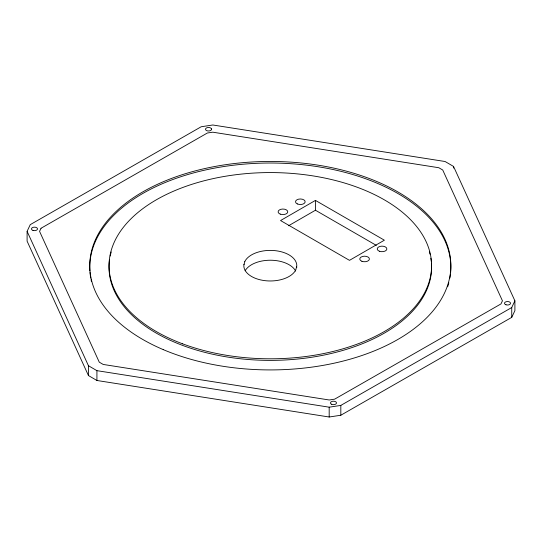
<?xml version="1.0" encoding="UTF-8"?>
<svg xmlns="http://www.w3.org/2000/svg" width="542" height="542" viewBox="0 0 542 542"><rect width="100%" height="100%" fill="white"/><g stroke="black" fill="none" stroke-linecap="round" stroke-linejoin="round"><path stroke-width="0.81" d="M27.1 231.339L30.264 224.632L201.177 126.76L212.816 124.992L445.077 161.509L453.552 166.448L514.9 300.837L514.9 310.661L511.736 317.368L340.823 415.24L329.184 417.008L96.923 380.491L88.448 375.552L27.1 241.163L27.1 231.339L88.448 365.728L88.448 375.552M511.736 317.368L511.736 307.538L514.9 300.837M315.444 200.405L280.553 220.547L349.488 260.35L384.38 240.201L315.444 200.405L315.444 210.228L376.317 245.377M288.547 225.763L315.444 210.228M88.448 365.728L96.923 370.66L329.184 407.184L340.823 405.409L511.736 307.538M243.697 264.3L244.13 264.32M296.488 267.043L296.921 267.07M453.552 166.448L453.552 168.081M340.823 405.409L340.823 415.24M329.184 407.184L329.184 417.008M96.923 370.66L96.923 380.491M245.126 270.783A26.477 15.284 0 0 1 270.553 260.228A26.477 15.284 0 0 1 295.641 271.054M450.47 274.049A180.54 104.233 0 0 1 449.88 278.046M448.83 282.816A180.54 104.233 0 0 1 447.658 286.779M91.415 281.291A180.54 104.233 0 0 1 91.056 279.699M90.751 278.1A180.54 104.233 0 0 1 89.999 272.497M89.877 270.892A180.54 104.233 0 0 1 271.657 163.027A180.54 104.233 0 0 1 450.626 272.443M431.432 263.114A161.286 93.116 0 0 1 267.633 360.362A161.286 93.116 0 0 1 109.511 260.031M110.209 255.987A161.286 93.116 0 0 1 111.218 251.962M429.359 251.806A161.286 93.116 0 0 1 430.002 254.218M430.836 258.256A161.286 93.116 0 0 1 431.283 261.495M244.794 261.59L243.832 265.539A26.477 15.284 0 0 0 266.61 280.824A26.477 15.284 0 0 0 295.824 269.78L296.786 265.824A26.477 15.284 0 0 0 274.008 250.546A26.477 15.284 0 0 0 244.794 261.59M41.029 228.257L39.559 231.366L99.267 362.158L103.197 364.448L329.238 399.989L334.638 399.163L500.971 303.92L502.441 300.803L442.733 170.019L438.803 167.729L212.762 132.187L207.362 133.007L41.029 228.257M211.502 128.962L211.272 128.529A3.008 1.734 0 0 0 207.667 127.573A3.008 1.734 0 0 0 205.56 129.511L205.784 129.945A3.008 1.734 0 0 0 209.388 130.9A3.008 1.734 0 0 0 211.502 128.962M297.321 203.921A4.817 2.778 0 0 0 305.099 202.18A4.817 2.778 0 0 0 298.595 199.165A4.817 2.778 0 0 0 297.321 203.921M361.914 261.285A4.817 2.778 0 0 0 369.4 259.164A4.817 2.778 0 0 0 362.469 256.481A4.817 2.778 0 0 0 361.914 261.285M280.255 214.124A4.817 2.778 0 0 0 287.741 211.997A4.817 2.778 0 0 0 280.81 209.32A4.817 2.778 0 0 0 280.255 214.124M379.373 251.231A4.817 2.778 0 0 0 386.859 249.103A4.817 2.778 0 0 0 379.928 246.427A4.817 2.778 0 0 0 379.373 251.231M506.004 304.78A3.008 1.734 0 0 0 510.523 303.276A3.008 1.734 0 0 0 506.004 301.772A3.008 1.734 0 0 0 506.004 304.78M32.981 230.404A3.008 1.734 0 0 0 37.5 228.9A3.008 1.734 0 0 0 32.981 227.389A3.008 1.734 0 0 0 32.981 230.404M331.345 404.163A3.008 1.734 0 0 0 336.379 403.383A3.008 1.734 0 0 0 332.693 401.256A3.008 1.734 0 0 0 331.345 404.163M163.217 349.604A180.54 104.233 0 0 0 449.731 277.267A180.54 104.233 0 0 0 197.979 170.181A180.54 104.233 0 0 0 163.217 349.604M182.579 343.818A161.286 93.116 0 0 0 431.378 270.478A161.286 93.116 0 0 0 196.97 182.756A161.286 93.116 0 0 0 182.579 343.818"/></g></svg>
